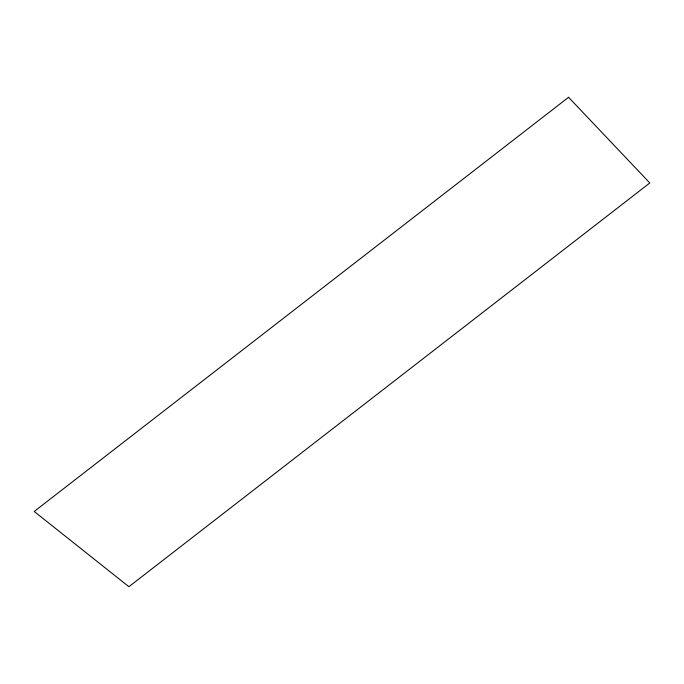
<?xml version="1.0" encoding="UTF-8"?>
<svg xmlns="http://www.w3.org/2000/svg" width="684" height="684" viewBox="0 0 684 684"><rect width="100%" height="100%" fill="white"/><g stroke="black" fill="none" stroke-linecap="round" stroke-linejoin="round"><path stroke-width="1.03" d="M568.575 97.29L34.2 511.47L128.9 586.71L649.8 182.97L568.575 97.29"/></g></svg>
